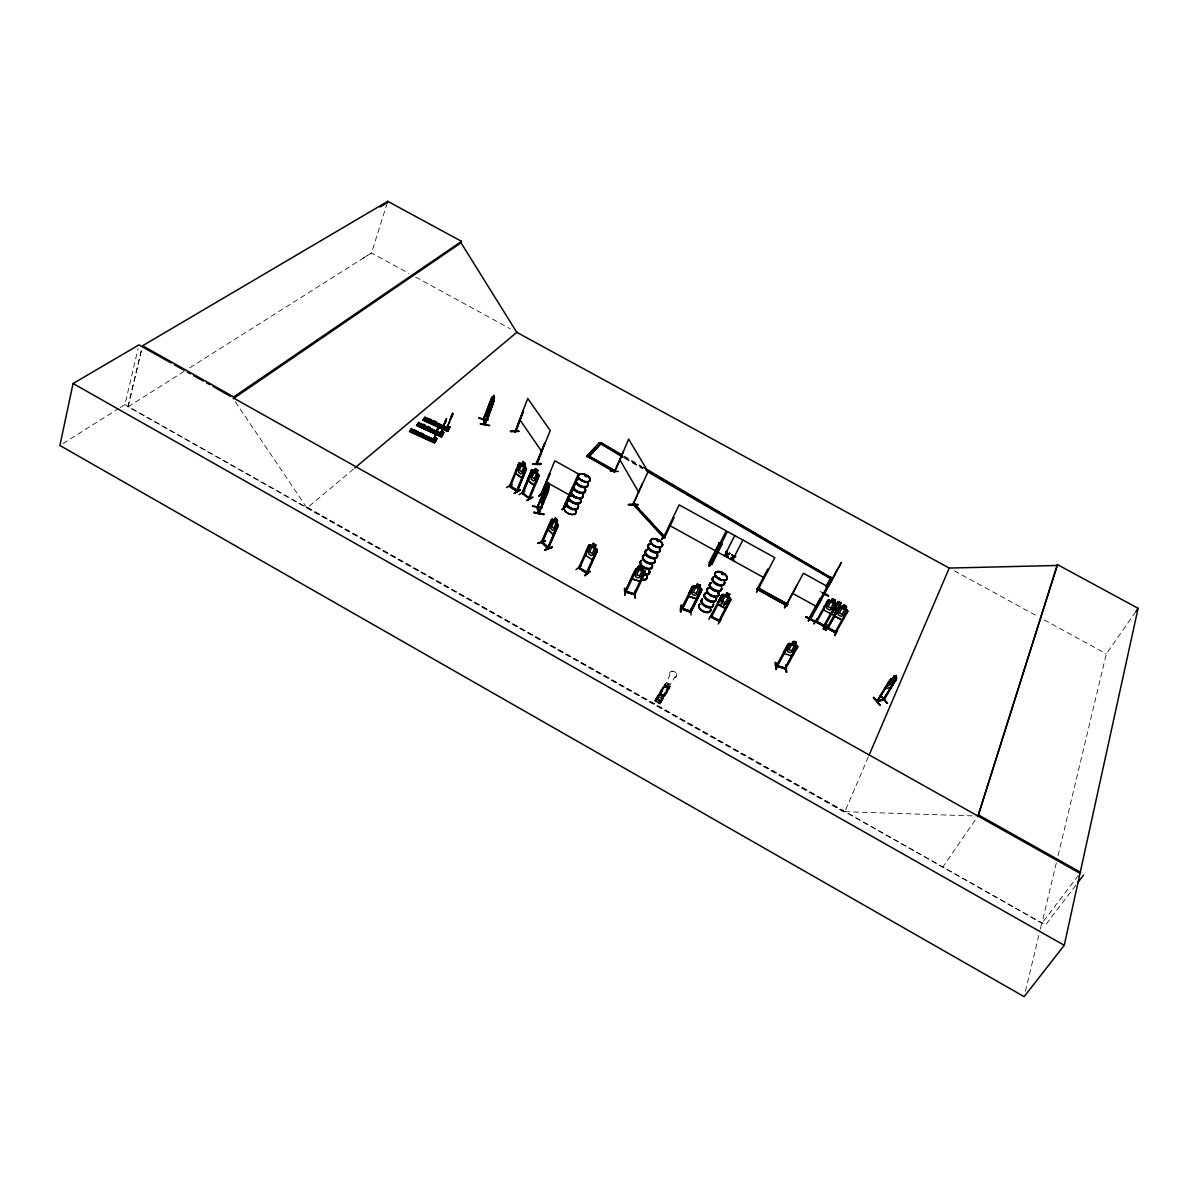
<?xml version="1.0" encoding="UTF-8"?>
<svg xmlns="http://www.w3.org/2000/svg" width="1198" height="1198" viewBox="0 0 1198 1198"><rect width="100%" height="100%" fill="white"/><g stroke="black" fill="none" stroke-linecap="round" stroke-linejoin="round"><path stroke-width="0.75" stroke-dasharray="5 3.75" d="M668.409 684.702C667.615 683.893 668.424 685.436 668.095 683.669M668.679 683.564L667.78 685.166L668.634 684.163M668.02 685.211L668.035 684.088L667.975 685.301M668.619 683.983L668.095 685.091M120.249 407.545L124.892 404.625L138.099 348.513M127.872 406.916L141.469 349.472M868.34 756.896L844.53 812.409L128.126 406.751L142.577 345.743M1056.322 862.979L1041.916 923.269L307.616 507.518M1058.059 855.701L1106.308 653.868L1135.974 611.354M1025.428 991.315L1039.894 930.801M1040.328 929.019L1041.601 923.673L1078.814 874.765M387.283 202.836L371.5 252.958L188.176 368.804M668.589 683.729L667.556 684.732M662.689 695.798C661.356 691.156 659.259 697.925 662.868 695.169M668.514 687.547L674.489 677.574A3.744 2.995 32.6 0 0 676.421 673.8A3.744 2.995 32.6 0 0 671.793 671.224A3.744 2.995 32.6 0 0 669.862 674.998L665.249 685.735L668.589 687.427M664.516 685.031L663.812 686.409L668.694 689.135L669.397 687.757L668.469 688.64L664.336 686.349C666.088 682.426 675.238 692.863 664.471 685.241M665.893 685.87L665.219 685.451L655.276 701.369L665.699 685.496L656.01 701.773L654.992 701.234L665.504 683.444L664.95 685.346M666.552 685.63L667.825 683.174L669.323 683.998L668.05 686.454L666.642 685.481M660.023 703.975L654.303 700.8L664.276 684.912L669.697 687.532L659.993 703.99L670.401 686.154L669.457 687.053L665.324 684.762M823.939 593.804L819.926 591.228M670.401 686.154L659.304 703.615L670.011 685.945M659.903 703.93L669.922 688.041M669.323 683.998L667.825 683.174M674.414 677.694L674.489 677.574A3.759 2.995 32.6 0 0 676.346 673.92A3.759 2.995 32.6 0 0 671.719 671.344A3.759 2.995 32.6 0 0 669.787 675.118L669.862 674.998M668.754 686.993L658.975 703.436L668.754 686.993L669.263 687.697M659.035 703.451L668.873 687.517M655.74 701.384L665.759 685.346M665.504 683.444L654.722 700.83L665.893 683.654M655.276 701.369L665.279 685.526M942.452 867.532L978.017 816.063M667.406 684.687L668.709 684.328M1075.759 885.322L1045.495 924.976L124.892 404.625M353.455 469.122L307.002 508.042L234.284 400.222M128.126 406.751L186.603 369.808M63 443.53L118.707 408.518M362.859 258.304L371.5 252.958L409.057 273.473M668.155 684.253L667.571 685.091M659.259 703.54C662.224 703.66 653.344 698.674 655.081 701.234M844.83 811.69L976.16 816.003M662.195 695.858L660.547 694.555L662.659 695.154M954.252 570.802L1037.633 616.341M1044.177 619.92L1106.308 653.868M415.586 277.038L510.273 328.776M624.068 456.064L641.724 466.381M623.784 456.678L643.041 467.939M624.937 457.696L642.622 468.029M624.667 458.31L642.338 468.643M658.81 703.091L659.274 703.57M656.025 698.778L660.817 701.803L656.025 698.778M656.699 697.685L661.506 700.725L656.699 697.685M657.717 696.068L662.509 699.093L657.717 696.068M658.63 694.63L663.422 697.655L658.63 694.63M659.649 693.013L664.426 696.023L659.649 693.013M668.199 687.083L658.301 703.031L668.214 687.113"/><path stroke-width="1.5" d="M590.195 571.85L589.925 571.117L584.998 575.909M625.431 591.213C649.031 598.221 619.246 589.686 626.404 591.243M626.299 591.692L626.045 592.007M624.413 588.368L624.937 595.047L624.937 588.428M624.937 595.047L624.847 588.458M708.662 565.561C711.103 558.178 715.326 560.829 709.516 566.04M708.797 565.291L709.516 566.175L712.585 561.607L711.822 560.664M709.066 565.875L712.166 561.308M718.261 623.948L721.361 618.812M888.122 684.238L888.092 685.93L892.645 683.204L896.478 675.582L894.172 676.166L892.66 678.637L894.142 676.106M785.753 665.504L786.667 672.467L785.484 665.01M786.262 672.273L785.738 665.549M586.586 476.1L585.283 475.801L586.765 476.564M586.047 475.636L584.983 476.16L586.735 476.46M582.033 480.548L581.809 480.428M582.438 480.039L581.569 480.353M756.777 591.902L759.472 587.484M642.562 570.113L644.779 570.697L645.378 572L639.837 581.24L632.2 578.978L632.289 576.013L632.304 578.919M490.851 408.952L490.91 407.155M491.539 406.616L492.198 400.372M493.801 401.105L492.573 396.688L492.872 398.036L493.876 395.31L494.474 397.197L493.366 401.585L484.561 424.317M546.168 494.939L546.258 493.022M825.781 624.173L823.745 629.354L825.901 624.113M834.781 635.015L836.983 630.418M835.021 635.614L837.492 630.642M515.769 473.569L515.934 470.35L515.769 473.569L521.744 477.927L523.526 475.935M786.622 605.23L785.858 605.499L803.454 573.243L827.354 586.436L809.534 618.363M538.935 475.935C536.419 482.315 535.356 489.458 528.288 480.608L528.468 477.388M552.038 547.576L544.955 550.211M701.818 589.79L696.218 598.895L688.685 596.23L688.865 593.235L692.384 586.421L681.198 608.928L681.572 607.925L682.65 608.314M688.985 593.265L688.805 596.17L696.218 598.835L688.7 596.17M592.097 559.571L594.133 557.564L592.126 559.706L585.567 555.258L585.837 551.964L589.057 545.015M537.872 507.173L537.528 507.188M538.98 512.415L537.767 507.473C536.165 511.142 540.807 513.238 538.396 512.984L548.22 489.832L548.939 483.213L547.726 485.969M537.018 507.368L537.827 506.694M493.831 401.045L485.025 424.961L485.235 423.613M587.559 572.734L579.757 567.987L587.469 572.674M595.9 551.769L596.664 552.293L595.9 551.769L586.211 573.168L586.436 572.27M587.215 573.498L578.619 567.987L588.982 544.91L590.374 544.776L596.918 549.073L597.338 550.661L587.035 573.647L578.574 567.882L580.042 567.582M700.321 591.123L689.928 611.759L700.321 591.123L701.204 591.438L690.887 612.328M731.02 599.569L725.209 608.434L718.126 604.541L718.411 601.411L722.005 594.657L723.457 594.253L730.525 598.131L730.975 599.629L719.519 621.852M699.183 587.799L700.486 585.163L697.266 584.01L695.963 586.646L694.001 586.99L691.605 591.782L692.189 594.403L695.184 595.466L697.805 593.983L700.216 589.206L699.033 587.784L700.336 585.208M633.188 503.984L648.058 471.742L628.665 439.112L614.544 472.192M691.186 611.324L681.737 608.284M692.294 586.346L693.882 585.852L701.369 588.577L701.938 589.85L690.692 612.313L681.377 609.003M692.489 588.547L691.62 588.023L692.489 588.547L682.276 609.063M691.396 608.674L690.887 614.948M435.488 439.217L436.087 439.456M433.287 440.594L439.636 424.631L433.287 440.594L434.575 439.157M633.023 503.16L633.472 503.25M681.662 607.97L691.276 611.579M680.404 611.684C682.695 597.188 678.981 611.279 681.093 611.489M680.868 611.908L681.677 605.23L680.958 605.484M441.972 432.089L442.541 432.927M443.56 432.223L442.721 434.53M441.568 433.002L440.31 434.425L445.926 419.42M440.505 434.515L446.225 418.956M785.903 668.214C783.956 667.825 786.801 667.406 785.484 668.993L797.688 646.77L791.549 655.815L784.046 653.629L784.331 650.814L788.089 644.045L789.722 643.461L791.803 644.12L789.781 644.554L787.176 649.271L787.655 651.742L790.635 652.581L793.346 651.008L795.981 646.306L794.843 645.018L796.251 642.487M784.061 653.704L784.45 650.828M446.42 419.03L440.31 434.425M548.534 526.416L548.085 529.786L553.371 534.757L555.093 532.84M446.465 429.783L423.358 419.33L423.029 420.094L447.543 431.34L449.235 427.132L448.007 426.802M447.723 427.581L446.495 428.989L452.634 413.295M828.567 595.96L824.284 593.085L824.014 594.493L828.642 595.855L822.876 592.696M491.15 409.926L491.09 408.144L488.529 416.784M835.246 613.196L834.856 616.221L841.73 619.995L844.021 618.078L841.715 619.875L834.871 616.161L835.35 613.241M811.166 618.018L810.477 619.186L811.151 617.973M532.646 464.21C548.025 462.802 538.98 465.962 532.751 463.746M532.766 463.791L541.107 463.596M543.652 503.025L542.305 504.942L546.797 494.46M490.566 402.783L490.491 407.5L491.539 406.392M490.162 406.107L490.626 403.546M489.907 409.461L489.338 412.411L489.817 408.293L488.589 409.731L488.529 408.937M629.264 504.687C656.534 504.478 609.063 504.403 637.71 505.002M637.561 504.747L629.13 504.388M435.263 438.453L434.664 438.947L435.758 439.426M434.949 438.812L435.039 438.483M545.165 490.701L545.03 495.762L546.138 494.16M441.882 432.238L442.092 432.867M544.641 496.346L543.652 500.749L544.281 496.481L542.754 497.2L544.401 495.508M171.134 362.979L138.938 344.889L73.078 383.525L59.9 445.476L1024.14 996.661L1064.243 945.312L1138.1 608.314L1057.46 564.602L978.017 816.063L1057.46 564.602M880.904 696.068L887.284 703.361M480.308 424.047L489.503 425.754M480.413 423.763L489.638 425.35M545.21 491.509L545.914 493.681M486.942 411.154L486.059 414.298L487.391 418.731L486.208 414.283L487.616 408.832M529.816 498.668L522.163 493.082L531.463 470.44L532.676 470.185M491.015 409.446L489.772 411.408L488.619 407.021L489.518 403.861M543.742 514.092C513.418 508.476 564.528 518.524 534.128 512.385M436.821 430.352L437.794 427.686M435.773 439.262L436.581 438.378L435.728 440.699M517.281 491.689L509.569 486.059M517.596 490.925L510.648 486.133M563.899 506.649L564.003 507.563M517.207 491.599L525.772 470.559L525.068 470.05L516.218 491.21L517.461 490.791M449.205 427.926L449.505 426.713L448.876 429.109M453.009 413.729L446.495 428.989M510.138 486.732L510.093 485.385L509.375 486.163L509.674 485.4L510.228 486.792L518.839 465.543L518.135 465.034M442.766 432.987L442.287 432.972M810.941 616.072L808.455 620.519M541.017 500.03C543.443 491.749 539.19 503.534 542.409 504.957M544.012 491.689L542.994 494.969L544.326 499.866L542.979 500.824L543.068 495.762L547.83 485.984M233.73 396.927L233.251 398.679L461.035 242.835L461.544 241.352L387.763 201.339L142.577 345.743L233.73 396.927L461.544 241.352M541.286 494.699L541.346 494.055M885.052 688.835L885.741 686.469M885.157 688.73L891.042 678.832M436.282 439.441L436.581 438.378M387.283 202.836L387.763 201.339M433.481 440.684L436.791 430.666M413.924 429.962L411.393 428.959M412.352 431.954L414.029 429.693M415.706 430.456L413.939 433.002L415.706 430.456L418.117 431.894M421.082 423.882L418.671 422.46L418.177 423.313L442.811 434.604M416.56 433.886L418.222 431.609M419.525 425.844L421.172 423.613M427.372 418.536L424.826 417.533M422.849 424.377L421.097 426.892L422.849 424.377C428.719 424.212 420.573 431.115 425.335 425.53M420.453 432.643L418.701 435.188L420.453 432.643L422.879 434.065M425.859 420.468L427.476 418.267M421.322 436.072L422.969 433.796M429.124 419.015L427.416 421.501L429.124 419.015C434.949 418.836 426.907 425.679 431.609 420.154M427.551 426.548L425.829 429.064L427.551 426.548C433.421 426.368 425.32 433.287 430.052 427.686M433.811 421.172L432.104 423.658L433.811 421.172C439.621 420.977 431.624 427.851 436.297 422.31M435.069 441.089L432.673 439.756L432.044 441.313L434.185 437.644L436.701 438.797L435.877 440.774L410.854 429.693M436.416 439.232L434.56 442.676L436.162 440.07L433.646 438.917M436.357 438.273L435.024 441.298L435.518 440.594M442.242 435.218L439.696 433.586L439.082 435.144L441.178 431.505L443.679 432.658L442.631 434.949L419.629 424.406M440.669 432.882L441.178 431.505M723.278 574.007L721.825 573.767L722.783 573.393M723.322 574.471L723.068 573.617M441.867 435.997L417.024 424.706L441.583 436.491L442.077 434.919M441.807 435.832L443.35 432.134M448.381 429.303L445.896 428.15L445.267 429.693L446.824 427.372L449.295 428.51L448.082 430.561M446.839 427.461L447.348 426.099L449.819 427.237L448.786 429.528M719.489 578.305L719.339 579.128L719.01 578.364M719.204 578.245L719.1 578.844M449.505 426.713L448.396 429.783L445.896 428.15M483.528 418.491L483.707 419.869L491.465 398.575L483.168 419.285L484.711 424.901L492.812 403.621M483.348 419.734L492.648 396.823M486.867 411.184L492.138 396.957M489.218 406.916L487.496 413.07L487.99 414.822L489.024 413.729M488.275 411.034L489.488 407.859M489.982 409.611L488.769 412.786L488.679 407.769L492.977 398.05M493.651 402.558L487.316 418.581M452.185 415.496L452.829 413.385M510.558 431.654L519.004 431.145L510.737 431.235M523.032 411.109L515.335 432.253L523.406 411.648L522.747 411.109L523.406 411.648M523.122 411.648L515.305 432.283L514.841 431.609M506.529 487.526L512.355 484.426M518.764 463.341L509.464 486.313L517.087 491.794L526.431 468.912L525.997 467.385L519.977 463.102L518.764 463.341L520.037 463.057M522.747 461.634L521.684 464.45L520.112 464.36L518.15 469.242L518.584 472.252L520.95 473.974L523.077 472.821L525.053 467.939L524.125 466.142C528.573 463.282 518.629 459.598 525.248 463.521L524.185 466.142M433.332 422.175L433.901 423.343L435.323 423.164M520.306 489.817L514.391 493.351M516.353 491.315L516.952 490.386M516.892 491.704L517.386 491.045M525.024 491.06L519.063 494.669M522.508 492.333C524.32 493.756 521.534 491.524 521.984 493.291L531.388 470.35L532.616 470.23M531.463 472.551L522.598 493.726L531.463 472.551L530.759 472.042M536.135 463.386L544.94 442.781L536.899 464.075L536.105 463.461L536.599 464.075L550.256 430.591L527.749 398.44L514.841 432.164M544.94 442.781L536.854 463.94M536.524 464.045L536.734 463.207M534.323 471.458L535.416 468.658L537.977 470.514L536.719 473.195M535.461 468.807L534.383 471.428L532.751 471.368L530.744 476.25L531.178 479.245L533.559 480.982L535.701 479.829L537.707 474.962L536.779 473.165L539.085 475.935L529.621 498.787M541.092 463.551L532.571 464.18M526.821 500.33C537.662 495.508 531.912 496.331 527.255 500.629M528.962 498.039L537.707 477.074L529.172 498.128M522.014 493.262L529.531 498.727L523.122 492.752M532.601 506.005L541.93 507.727M541.017 494.834L549.822 473.914M541.137 494.849L549.957 473.764M537.078 507.802L545.839 486.268L537.213 507.952L546.827 484.666L547.741 485.819M548.819 484.157L548.774 486.268M538.531 513.523L547.591 491.959M544.221 499.851L548.37 490.866L538.965 513.672L537.378 507.308M542.14 507.667L532.451 506.29M537.902 543.428L545.449 540.732L538.082 542.979M542.035 542.934C544.476 542.799 540.612 540.493 542.35 542.155L542.2 543.053L551.454 521.624L550.855 521.04L541.526 542.394L548.145 548.834L558.208 525.742L556.381 522.657L557.519 520.007C551.574 515.29 560.664 520.381 556.186 522.702M551.604 519.438L548.265 529.711L553.341 534.622M554.12 520.711L555.333 518.03L554.075 520.546L552.637 519.168L557.834 524.17L558.043 525.727L547.98 548.699M544.97 550.301C552.368 545.33 557.19 546.647 544.791 549.508M566.235 505.406L562.326 509.225M563.584 507.383L572.899 486.717M556.606 526.895L557.474 527.405L556.606 526.895L547.875 548.13L548.205 547.366L542.784 542.2M615.008 471.278L614.334 472.042L586.84 456.079L599.24 442.721L621.732 455.809M547.726 548.1L556.86 526.821M869.074 755.189L949.25 568.062L1056.906 565.471M544.596 549.942L552.143 547.201M599.24 442.721L623.065 457.366M600.842 443.604L588.877 456.857L601.591 442.916L622.451 455.12M600.572 444.218L601.591 442.916M658.9 541.137C656.16 538.756 658.136 543.548 658.69 540.867M610.231 471.203L618.333 471.458M654.782 545.794L654.288 545.779M657.088 540.747L657.462 540.672M657.268 541.002L657.792 540.448M614.334 472.042L623.469 451.526M654.273 545.509L654.378 545.794M575.939 569.694L581.24 565.696M949.355 568.122L516.802 332.34L461.035 242.835M578.963 567.852L579.233 567.043M589.072 547.157L588.113 546.767L589.072 547.157L579.458 568.526L579.622 567.687M594.882 547.8L595.885 549.627L593.684 554.524L591.333 555.677L588.727 553.91L588.263 550.87L590.449 545.959L592.246 546.033L593.429 543.398M596.784 549.178L594.822 547.845L596.185 545.135L593.324 543.293L592.201 545.884M584.759 575.235L589.865 571.581M586.092 573.003L586.706 572.105M586.9 573.617L597.293 550.586M642.308 483.663L633.053 504.493M634.431 504.118L665.13 537.498L663.722 537.782L633.023 504.358L634.431 504.118L639.343 509.464M438.513 428.614L439.831 424.721L438.363 426.982M445.506 422.52L446.659 418.746M451.676 417.144L452.035 416.365M449.295 427.626L449.729 426.817M635.674 569.08L624.952 591.902L634.94 570.712L635.839 570.982L625.835 592.231L626.299 591.498M637.695 567.657A6.469 3.654 25.4 0 0 637.321 569.544L635.015 574.426L635.674 576.987L638.714 577.885L641.319 576.298L643.625 571.446L642.398 570.098L643.79 567.433L640.526 566.459L639.283 569.14L635.584 569.02L637.171 568.511L644.779 570.772M635.09 594.013L633.727 594.478L643.79 573.333L644.689 573.827A6.484 3.654 25.4 0 0 649.765 571.072M634.626 594.777L635.195 593.819L634.146 593.459M662.03 539.295L665.115 535.162M634.925 591.408L635.389 598.101L635.06 591.063M664.561 537.303L663.437 537.588L679.146 504.852L726.258 530.864L709.815 563.374L720.133 543.098L719.234 542.814L720.133 543.098M663.722 537.782L665.429 536.884M673.306 517.207L674.1 517.641L664.65 537.588M434.904 442.032L434.35 442.975L409.476 431.565L410.045 430.636L434.874 442.227M434.859 442.167L409.671 431.22M441.358 436.791L441.912 435.847L417.248 424.541L416.679 425.47L441.358 436.791L416.724 425.425M411.004 429.378L436.192 440.175M447.977 430.396L423.238 419.809L447.752 431.04M432.508 422.01L424.317 418.297L424.871 417.383L449.325 428.599M846.971 613.062L846.162 612.612L835.021 632.304M827.444 627.243L836.129 631.99L835.71 632.963L847.795 611.489L847.36 610.096L840.502 606.338L838.959 606.637L840.487 606.443M681.063 611.474L681.482 605.544M682.156 609.243L692.504 588.338M697.326 584.13L696.023 586.78L693.882 586.017M719.339 542.664L709.321 562.371M711.163 564.093C713.439 565.546 711.402 561.278 711.148 564.108L727.426 531.493L774.836 557.669L757.885 589.97M722.095 544.177L721.196 543.892L722.095 544.177L711.897 564.498M689.808 611.938L690.213 610.98M724.461 555.842L734.733 535.536M842.374 607.431C842.299 602.399 849.771 606.772 845.174 609.078L846.207 610.651L843.602 615.203L841.026 616.356L838.286 614.844L837.926 612.088L840.517 607.536L842.449 607.521M827.743 628.291L839.004 608.674L827.593 628.561L828.207 627.902M732.517 560.305L742.865 540.028M825.602 630.447L828.327 625.116L825.751 630.043M838.106 608.404L838.914 608.854M708.842 619.231L712.016 614.065M835.635 606.772L834.826 606.323L835.635 606.772L824.374 626.659L824.808 625.67L816.991 621.657M836.414 605.245L834.003 602.714L835.246 600.273M825.182 630.148L827.638 625.251M828.073 625.431L825.602 630.313M721.885 594.627L710.384 616.79L711.268 617.344L721.96 596.619L721.016 596.319L721.96 596.619M720.238 605.634L726.737 592.785L729.777 594.448L723.053 607.176M823.58 626.225L824.074 625.341M823.939 606.922L823.565 609.947L830.469 613.676M835.979 603.867L829.151 600.048L831.053 601.096M823.251 629.085L826.006 623.769L823.4 629.1M832.715 611.804L830.439 613.735M710.773 616.086L719.848 620.774L719.384 621.792L718.56 621.388L729.327 600.677L730.151 601.141L729.327 600.677M835.35 600.303L832.445 598.641L835.35 600.303L833.973 602.759L834.856 604.361L832.281 608.928L829.72 610.082L826.979 608.569L826.605 605.814L829.181 601.246L831.113 601.231L832.445 598.641M719.219 620.429L718.665 621.448L718.89 620.594M827.668 602.399L826.86 601.95L827.668 602.399L816.497 622.316L816.212 620.998M817.066 618.902L813.861 623.918L816.931 619.306M827.608 600.408L829.151 600.048L827.683 600.498L815.763 621.987L816.302 620.998M839.858 605.589L842.179 608.075M758.199 588.967L756.926 589.476L767.633 569.364L768.442 569.799L767.633 569.364M757.615 589.491L786.936 605.754L757.615 589.491L758.499 587.963L787.805 604.226L758.169 588.577M758.499 587.963L757.675 589.925L757.016 589.266L757.825 589.686M836.938 603.912L835.036 604.106M838.3 601.516L841.251 603.133L839.708 605.619L840.711 607.251M821.708 598.925L810.522 619.111M835.081 574.531L810.327 618.527M829.42 612.762L834.916 615.802M833.523 603.163C836.444 602.429 841.535 605.185 842.284 608.09M805.715 616.88L814.91 621.163M808.321 620.908L811.091 615.727L808.485 620.998M820.166 598.401L809.024 618.393M787.071 602.834L784.75 607.371M786.277 605.724L796.805 585.478M827.968 587.005L841.46 562.371L823.835 593.864M816.811 606.982L832.266 578.844L645.827 469.901M825.647 586.96L830.618 577.93L831.936 579.443M797.703 646.845L797.179 645.572L789.722 643.461L788.194 644.18L776.034 666.313L776.618 665.624C803.783 673.456 755.668 659.214 785.648 668.739M788.269 646.171L787.356 645.692L788.269 646.171L776.888 666.582L777.457 665.594M788.239 645.947L776.903 666.268M776.604 669.188L775.72 662.269L775.915 669.427M791.803 644.12L793.211 641.514C800.129 640.645 791.893 645.977 797.194 645.647M791.863 644.239L793.211 641.514M643.326 467.325L830.828 577.706L647.863 470.754M449.115 429.049L424.661 417.832M796.056 648.388L784.72 668.769L796.026 648.148L796.94 648.627L796.026 648.148M418.506 422.879L443.125 434.155M447.543 431.34L423.059 420.049M785.514 668.664L786.068 667.99M814.925 621.133L814.55 621.807L805.73 616.85M435.847 440.819L412.471 430.486M823.49 626.165L834.826 606.323M832.625 611.744L836.504 604.93L839.244 606.443L826.83 628.066L835.515 632.888M838.33 601.456L836.968 604.106L835.036 602.864M842.434 607.566L843.856 605.065M834.721 632.424L835.335 631.586M784.555 607.671L787.475 602.594L784.525 607.79M441.673 436.357L416.859 425.155L418.671 422.46M487.286 418.716L488.514 416.709M786.936 605.754L787.805 604.226M757.181 588.922L758.274 589.251M756.522 592.246L759.577 587.14M873.926 697.401L873.297 697.895L880.051 705.113L873.926 697.401L880.051 705.023M883.585 699.108L884.543 699.243L876.831 701.309L889.815 679.985M889.141 681.707L877.026 701.609L890.923 679.64L892.585 678.562M889.56 681.318L877.041 701.564L884.109 699.961L883.166 699.737M884.453 699.243L883.974 699.991L895.894 679.88L883.076 699.842L896.778 678.397L896.493 677.604L891.027 678.907M883.36 700.126L896.404 677.694M725.209 608.434L727.396 606.308M729.777 594.448L726.707 592.83M718.126 604.541L725.209 608.255M548.399 548.744L541.796 542.32L542.724 542.11M542.694 542.424L548.744 547.98L548.205 547.366M711.732 616.626L710.714 616.671M452.41 413.595L450.193 419.24M541.451 542.365L551.469 519.348L552.712 519.258M478.811 418.267L488.005 419.869M732.966 560.2L732.622 557.969L732.966 560.2C734.614 561.997 731.214 555.483 735.632 556.561L734.913 556.172C732.487 560.02 731.873 552.937 732.517 555.183M733.011 558.013L735.632 556.561M732.832 557.384L734.913 556.172M732.622 557.969L730.51 559.196L732.457 558.223M709.366 562.82L710.129 563.27M709.59 562.296L710.504 562.551M729.208 553.012L729.747 553.656L727.126 554.21L726.288 551.394L726.587 554.419L724.101 555.647L726.752 554.18L726.288 551.394M727.261 557.04L726.916 554.809L727.261 557.04C728.863 558.792 726.228 550.84 727.92 557.414M727.126 554.21L726.961 551.769M831.172 577.107L830.274 578.529L647.16 471.458M1135.974 611.354L1138.1 608.314M441.583 436.282L443.155 433.931L440.654 432.778M449.819 427.237L447.348 426.099M443.679 432.658L441.059 431.684M436.701 438.797L434.185 437.644M424.991 417.129L423.268 419.599L447.842 430.906M411.498 428.525L409.716 431.07L434.664 442.526L411.498 431.849M661.401 539.414L664.71 535.012M661.431 539.429L665.309 534.877M665.13 535.296L661.76 539.609M1078.005 882.387L1083.606 875.034M890.458 687.427L892.75 684.986L890.473 687.502L884.978 688.745M566.175 504.912L562.236 509.644M562.147 509.659L566.07 505.256M518.824 431.445L510.333 431.325M536.12 482.839L534.263 484.831L528.288 480.608M563.569 507.323L578.394 473.884L554.794 460.811L540.927 494.43M586.571 456.708L595.466 447.124M488.664 412.501L489.697 411.393M791.519 655.71L793.915 653.524M434.799 423.313L433.376 422.654L434.14 421.981M537.902 543.263L545.27 541.167M354.893 467.924L517.192 332.011M585.493 475.846L586.676 476.564M380.051 207.014L385.846 203.675M877.655 701.474L877.265 700.501L883.615 699.587M514.481 492.962L520.261 489.742M514.256 493.321L520.217 490.192M538.216 477.688L537.513 477.178M534.278 471.308L532.616 470.11L538.651 474.408M539.025 475.965L538.591 474.438M510.737 485.924L516.742 490.296M531.388 470.35L532.676 470.08M726.916 554.809L724.266 555.393M634.7 594.792L625.146 592.007M634.221 593.519L634.805 594.822L644.689 573.827M727.291 554.854L729.911 553.401M835.725 608.09C830.214 608.884 832.67 612.193 836.009 608.928L836.728 612.507M489.563 404.295L489.832 405.328M420.004 433.781L421.711 434.155M421.861 434.724L419.989 434.17M681.333 608.704L690.812 612.073M545.839 491.105L545.36 489.697M544.925 489.892L546.647 494.489M836.084 632.259L827.234 627.393M824.883 626L816.018 621.148M556.306 522.687L557.01 524.619L554.899 529.546L552.892 530.594L550.825 528.603L550.616 525.428L552.712 520.501L554.195 520.681M551.454 521.624L550.586 521.115M719.863 621.118L711.777 616.656M711.103 563.809L712.076 564.303M880.815 696.158L887.553 703.346L881.054 695.739M663.557 537.438L664.516 537.962L663.602 537.707M896.119 680.135L895.265 680.03M894.097 676.091L896.404 675.492M637.306 569.574L639.358 569.185L640.526 566.459M483.228 419.18L484.756 423.718M634.715 503.489L633.308 503.729L664.021 537.153M421.666 434.799L420.348 434.5M427.297 427.581L429.049 428L428.18 428.899M827.039 627.947L835.8 632.784M824.344 626.659L815.778 621.957M710.878 615.877L710.534 616.955L719.444 621.537M709.62 562.057L710.414 562.491M776.319 669.532L775.001 662.539M515.23 430.951L515.305 431.535M725.479 595.481L723.517 595.496L721.076 600.243L721.54 603.103L724.371 604.646L726.931 603.448L729.387 598.715L728.309 597.023M615.203 471.398L614.784 471.368M428.54 428.704L427.027 428.27L428.165 427.416M722.858 574.531L721.51 573.782L722.529 573.498M529.845 497.964L529.202 497.529M785.484 668.948L776.199 666.358M625.146 591.707L634.626 594.448M489.203 414.448L488.065 416.41L486.942 412.022M546.947 488.335L547.396 490.401M491.824 407.59L492.108 406.092M533.949 512.819L543.592 514.511M490.776 401.719L492.064 406.152M490.087 404.055L490.311 405.388M478.721 418.072L487.915 419.674M488.619 407.021L489.877 411.423M547.501 484.501L548.504 490.925L549.358 485.265M493.396 399.758L493.696 401.075M635.359 591.557L634.97 597.907M632.2 578.978L639.837 581.24M699.033 587.844L701.279 588.637M700.306 591.333L701.189 591.647M434.335 422.25L435.218 422.834M427.986 428.614L427.102 428.045M664.546 537.333L664.111 536.749M758.079 589.176L757.406 588.802M815.898 621.717L824.553 626.539M691.291 611.354L690.392 611.294M435.728 423.538L445.551 427.986M722.738 573.513L721.615 573.722M722.364 574.561L721.585 573.962M484.95 424.122L483.633 419.36M835.635 604.286L836.683 607.865L840.247 606.832M725.045 596.319L727.875 597.877M722.589 601.082L725.419 602.624M711.372 563.27L712.136 563.689M709.261 562.79L710.07 563.18M613.376 470.38L587.529 455.33L615.293 470.664L614.619 471.428L586.84 456.079M822.322 592.98L823.999 593.909M838.36 601.651L841.101 603.163M833.928 609.483L836.653 610.995M835.545 612.957L832.82 611.444L832.46 608.674M829.57 612.657L834.916 615.697M730.675 558.942C728.294 558.193 735.377 557.834 732.008 554.554M669.383 525.353L716.045 551.185M717.213 551.829L764.189 577.84M792.537 593.309L816.212 606.413M545.974 481.94L569.364 494.939M978.706 815.074L1080.671 872.324M174.354 364.776L184.013 370.212M187.232 372.009L190.452 373.821M193.672 375.633L203.331 381.054M206.55 382.866L209.77 384.663M212.989 386.475L230.69 396.418M233.909 398.23L1079.937 873.297M73.078 383.525L1064.243 945.312M601.321 443.545L620.579 454.791M590.329 544.805L592.201 546.078M535.401 468.837L537.857 470.544M515.859 473.524L521.729 477.792M641.799 512.13L652.85 524.155M655.306 526.821L665.13 537.498M421.876 434.335L420.273 433.481L420.064 434.56M519.528 419.225L541.691 451.496M619.666 459.433L638.699 492.198M484.92 424.392L483.558 419.3M435.308 422.999L433.287 422.475M797.104 645.722L797.583 646.845M847.271 610.156L847.765 611.549M492.318 402.363L492.004 401.24L492.004 403.217M490.776 403.921L491.27 405.673M545.375 491.959L545.884 493.89M490.821 403.711L491.285 405.448M548.819 483.348L549.148 485.4M733.176 557.759L733.625 560.574M732.682 554.929L733.011 557.13M836.938 608.734L837.297 612.433M657.103 555.707A6.514 3.624 25.4 0 1 651.203 558.358A6.514 3.624 25.4 0 1 645.033 552.143M645.423 551.275A6.514 3.624 25.4 0 1 647.294 550.241M656.893 554.27A6.619 3.669 25.4 0 1 654.198 558.463A6.619 3.669 25.4 0 1 646.096 554.704A6.619 3.669 25.4 0 1 647.399 549.852M654.812 560.529A6.514 3.639 25.4 0 1 650.724 563.554A6.514 3.639 25.4 0 1 643.431 559.496A6.514 3.639 25.4 0 1 645.003 555.063M654.497 559.092A6.499 3.624 25.4 0 1 651.847 563.24A6.499 3.624 25.4 0 1 643.88 559.541A6.499 3.624 25.4 0 1 645.168 554.764M654.902 560.32A6.514 3.639 25.4 0 1 650.828 563.36A6.514 3.639 25.4 0 1 643.536 559.301A6.514 3.639 25.4 0 1 645.093 554.869M660.113 549.597A6.634 3.654 25.4 0 1 655.98 552.637A6.634 3.654 25.4 0 1 648.552 548.519A6.634 3.654 25.4 0 1 650.14 544.057M657.118 553.626A6.529 3.624 25.4 0 1 654.467 557.774A6.529 3.624 25.4 0 1 646.456 554.06A6.529 3.624 25.4 0 1 647.744 549.283M659.409 548.819A6.544 3.609 25.4 0 1 657.223 552.907A6.544 3.609 25.4 0 1 649.406 549.957A6.544 3.609 25.4 0 1 648.927 544.835M657.043 553.97A6.619 3.669 25.4 0 1 654.348 558.163A6.619 3.669 25.4 0 1 646.231 554.404A6.619 3.669 25.4 0 1 647.534 549.553M660.248 549.298A6.634 3.654 25.4 0 1 656.13 552.338A6.634 3.654 25.4 0 1 648.702 548.22A6.634 3.654 25.4 0 1 650.274 543.757M660.323 548.954A6.544 3.609 25.4 0 1 652.835 550.975A6.544 3.609 25.4 0 1 649.376 543.862M648.867 570.922A6.469 3.654 25.4 0 1 648.178 574.591A6.469 3.654 25.4 0 1 642.622 574.471M638.474 566.998A6.469 3.654 25.4 0 1 639.567 566.609M649.106 570.592A6.559 3.699 25.4 0 1 644.374 574.666M637.396 569.2A6.559 3.699 25.4 0 1 639.672 566.22M647.04 576.792A6.469 3.669 25.4 0 1 641.933 579.712A6.439 3.654 25.4 0 0 647.01 576.777M654.782 560.574A6.514 3.639 25.4 0 1 647.294 562.656A6.514 3.639 25.4 0 1 643.88 555.513M642.038 579.518A6.469 3.669 25.4 0 0 647.145 576.597A6.439 3.654 25.4 0 1 642.083 579.368M654.542 561.053A6.499 3.624 25.4 0 1 647.07 563.12A6.499 3.624 25.4 0 1 643.67 556.007M652.266 566.01A6.589 3.699 25.4 0 1 644.689 568.137A6.589 3.699 25.4 0 1 641.259 560.904M638.205 569.709A6.484 3.654 25.4 0 1 638.923 566.04M652.026 566.325A6.484 3.639 25.4 0 1 644.554 568.421A6.484 3.639 25.4 0 1 641.17 561.278M649.241 570.293A6.574 3.699 25.4 0 1 644.524 574.366M637.965 570.038A6.574 3.699 25.4 0 1 638.699 566.325M652.416 565.726A6.589 3.699 25.4 0 1 644.838 567.837A6.589 3.699 25.4 0 1 641.394 560.604M652.491 565.366A6.499 3.639 25.4 0 1 645.018 567.463A6.499 3.639 25.4 0 1 641.619 560.32M585.193 490.671A6.364 3.444 23.4 0 1 577.571 492.393A6.364 3.444 23.4 0 1 574.546 485.729M585.418 490.356A6.454 3.489 23.4 0 1 578.469 492.423A6.454 3.489 23.4 0 1 573.797 485.924M582.842 494.145A6.334 3.444 23.4 0 1 579.952 497.919A6.334 3.444 23.4 0 1 572.18 494.31A6.334 3.444 23.4 0 1 573.737 489.922M582.797 494.265A6.364 3.459 23.4 0 1 577.107 497.634A6.364 3.459 23.4 0 1 571.731 490.94M572.539 490.356A6.364 3.459 23.4 0 1 573.662 490.027M571.671 491.15A6.334 3.444 23.4 0 0 577.032 497.814A6.334 3.444 23.4 0 0 582.692 494.46A6.364 3.459 23.4 0 1 579.817 498.263A6.364 3.459 23.4 0 1 572.015 494.639A6.364 3.459 23.4 0 1 573.587 490.222A6.334 3.444 23.4 0 0 572.479 490.566M587.544 483.513A6.469 3.474 23.4 0 1 584.609 487.316A6.469 3.474 23.4 0 1 576.687 483.633A6.469 3.474 23.4 0 1 578.26 479.2M585.223 488.664A6.364 3.429 23.4 0 1 579.547 492.004A6.364 3.429 23.4 0 1 574.141 485.34M574.95 484.756A6.364 3.429 23.4 0 1 576.088 484.426M587.709 484.876A6.379 3.429 23.4 0 1 583.456 487.556A6.379 3.429 23.4 0 1 576.358 483.618A6.379 3.429 23.4 0 1 578.155 479.589M585.163 489.009A6.454 3.489 23.4 0 1 579.398 492.393A6.454 3.489 23.4 0 1 573.932 485.624M587.679 483.213A6.469 3.474 23.4 0 1 584.744 487.017A6.469 3.474 23.4 0 1 576.807 483.333A6.469 3.474 23.4 0 1 578.379 478.901M587.739 482.869A6.379 3.429 23.4 0 1 584.849 486.628A6.379 3.429 23.4 0 1 577.032 482.989A6.379 3.429 23.4 0 1 578.574 478.616M578.08 507.039A6.319 3.474 23.3 0 1 570.488 508.821A6.319 3.474 23.3 0 1 567.493 502.127M577.915 505.676A6.409 3.519 23.3 0 1 575.429 509.509A6.409 3.519 23.3 0 1 567.732 506.589A6.409 3.519 23.3 0 1 567.582 501.752M575.639 510.767A6.319 3.489 23.3 0 1 572.719 514.601A6.319 3.489 23.3 0 1 564.977 511.007A6.319 3.489 23.3 0 1 566.564 506.559M575.729 510.573A6.319 3.489 23.3 0 1 573.273 514.376A6.319 3.489 23.3 0 1 565.681 511.501A6.319 3.489 23.3 0 1 565.516 506.694M582.842 496.032A6.334 3.444 23.4 0 1 575.25 497.769A6.334 3.444 23.4 0 1 572.24 491.105M583.007 495.732A6.364 3.459 23.4 0 1 575.384 497.469A6.364 3.459 23.4 0 1 572.359 490.791M580.401 499.955A6.424 3.504 23.4 0 1 577.466 503.804A6.424 3.504 23.4 0 1 569.589 500.15A6.424 3.504 23.4 0 1 571.176 495.673M578.11 505.047A6.319 3.474 23.4 0 1 572.434 508.446A6.319 3.474 23.4 0 1 567.103 501.752M580.551 501.318A6.334 3.459 23.4 0 1 576.313 504.044A6.334 3.459 23.4 0 1 569.26 500.12A6.334 3.459 23.4 0 1 571.087 496.062M578.05 505.376A6.409 3.519 23.3 0 1 572.285 508.821A6.409 3.519 23.3 0 1 566.879 502.052M567.702 501.453A6.409 3.519 23.3 0 1 568.84 501.108M580.536 499.656A6.424 3.504 23.4 0 1 577.586 503.504A6.424 3.504 23.4 0 1 569.709 499.851A6.424 3.504 23.4 0 1 571.311 495.373M580.596 499.326A6.334 3.459 23.4 0 1 578.155 503.1A6.334 3.459 23.4 0 1 570.548 500.195A6.334 3.459 23.4 0 1 570.368 495.433M721.256 588.488A6.544 3.639 27 0 1 717.437 591.632A6.544 3.639 27 0 1 710.085 587.544A6.544 3.639 27 0 1 711.387 582.992M721.6 589.236A6.634 3.684 27 0 1 712.69 589.566A6.634 3.684 27 0 1 711.507 582.602M718.231 592.336A6.544 3.654 27 0 1 715.835 596.649A6.544 3.654 27 0 1 707.838 592.935A6.544 3.654 27 0 1 708.842 588.008A6.544 3.654 27 0 0 707.838 592.935A6.544 3.654 27 0 0 715.835 596.679A6.544 3.654 27 0 0 718.216 592.351M718.441 591.932A6.544 3.654 27 0 1 716.045 596.245A6.544 3.654 27 0 1 708.033 592.531A6.544 3.654 27 0 1 709.066 587.574M724.446 582.453A6.649 3.669 27 0 1 717.123 584.669A6.649 3.669 27 0 1 713.334 577.301M721.75 587.529A6.544 3.624 27 0 1 714.532 589.73A6.544 3.624 27 0 1 710.818 582.453M724.191 582.767A6.559 3.624 27 0 1 716.973 584.953A6.559 3.624 27 0 1 713.229 577.676M721.75 588.937A6.634 3.684 27 0 1 713.574 589.716A6.634 3.684 27 0 1 710.579 582.722M724.595 582.168A6.649 3.669 27 0 1 720.717 585.343A6.649 3.669 27 0 1 713.244 581.195A6.649 3.669 27 0 1 714.547 576.582M724.685 581.809A6.559 3.624 27 0 1 720.852 584.938A6.559 3.624 27 0 1 713.484 580.85A6.559 3.624 27 0 1 714.772 576.313M713.005 604.616A6.499 3.669 27.1 0 1 705.802 606.877A6.499 3.669 27.1 0 1 702.148 599.584M713.259 604.301A6.589 3.714 27.1 0 1 705.951 606.607A6.589 3.714 27.1 0 1 702.253 599.195M710.743 608.988A6.469 3.669 27.1 0 1 703.57 611.265A6.469 3.669 27.1 0 1 699.932 603.972M715.64 597.517A6.604 3.699 27 0 1 713.214 601.905A6.604 3.699 27 0 1 705.128 598.146A6.604 3.699 27 0 1 706.176 593.13M713.484 603.672A6.499 3.669 27.1 0 1 706.281 605.933A6.499 3.669 27.1 0 1 702.627 598.626M715.895 598.985A6.514 3.654 27 0 1 708.692 601.231A6.514 3.654 27 0 1 705.008 593.923M713.394 604.017A6.589 3.714 27.1 0 1 706.101 606.308A6.589 3.714 27.1 0 1 702.387 598.91M715.79 597.233A6.604 3.699 27 0 1 713.364 601.606A6.604 3.699 27 0 1 705.278 597.862A6.604 3.699 27 0 1 706.326 592.83M715.88 596.904A6.514 3.654 27 0 1 713.499 601.216A6.514 3.654 27 0 1 705.517 597.517A6.514 3.654 27 0 1 706.55 592.561M492.648 398.919L488.949 408.698L489.443 410.45L493.112 400.656L492.648 398.919M493.876 396.224L493.861 398.2L493.876 396.224M521.385 465.288L519.423 470.17L521.804 471.892L523.781 467.01L521.385 465.288M523.047 462.533L522.702 463.401L524.23 464.524L524.589 463.641L523.047 462.533M534.023 472.297L532.032 477.163L534.428 478.901L536.419 474.034L534.023 472.297M535.716 469.556L535.356 470.425L536.899 471.548L537.258 470.679L535.716 469.556M538.875 496.212L542.874 491.944L538.92 496.197M547.456 486.867L543.338 496.811L543.847 498.757L547.95 488.799L547.456 486.867M546.737 489.263L546.707 491.375L546.737 489.263M553.82 521.564L551.724 526.491L553.79 528.483L555.902 523.556L553.82 521.564M555.513 518.839L556.471 520.995L555.513 518.839M591.857 546.902L589.671 551.814L592.276 553.581L594.478 548.684L591.857 546.902M593.699 544.147L593.309 545.03L595.002 546.168L595.391 545.285L593.699 544.147M638.938 570.053L636.647 574.92L639.687 575.819L641.993 570.967L638.938 570.053M640.93 567.178L640.511 568.047L642.472 568.631L642.892 567.747L640.93 567.178M695.604 587.559L693.208 592.351L696.203 593.414L698.614 588.637L695.604 587.559M697.64 584.759L697.221 585.612L699.153 586.301L699.572 585.448L697.64 584.759M727.081 593.624L726.647 594.478L728.459 595.481L728.893 594.627L727.081 593.624M814.715 621.507L805.835 616.656L814.715 621.507M791.384 645.003L788.763 649.72L791.758 650.559L794.379 645.857L791.384 645.003M793.57 642.203L793.091 643.056L795.023 643.596L795.487 642.757L793.57 642.203M830.648 602.055L828.073 606.622L830.813 608.12L833.389 603.552L830.648 602.055M832.745 599.449L832.296 600.273L834.063 601.246L834.512 600.423L832.745 599.449M838.615 602.324L838.151 603.148L839.918 604.121L840.382 603.313L838.615 602.324M841.984 608.329L839.394 612.897L842.134 614.394L844.74 609.842L841.984 608.329M844.111 605.739L843.647 606.562L845.414 607.536L845.878 606.712L844.111 605.739M892.091 679.371L889.29 683.968L891.477 683.474L894.277 678.892L892.091 679.371M894.232 676.406L893.738 677.229L895.64 676.091L894.232 676.406M651.832 543.757A6.559 3.609 25.4 0 0 662.329 545.974A6.559 3.609 25.4 0 0 655.65 538.696A6.559 3.609 25.4 0 0 651.832 543.757M651.622 544.236A6.544 3.594 25.4 0 0 662.075 546.438A6.544 3.594 25.4 0 0 655.426 539.19A6.544 3.594 25.4 0 0 651.622 544.236M651.757 543.922A6.559 3.609 25.4 0 0 662.239 546.138A6.559 3.609 25.4 0 0 655.576 538.875A6.559 3.609 25.4 0 0 651.757 543.922M579.428 478.466A6.409 3.414 23.4 0 0 589.805 480.772A6.409 3.414 23.4 0 0 583.546 473.884A6.409 3.414 23.4 0 0 579.428 478.466M579.248 478.945A6.379 3.414 23.4 0 0 589.581 481.237A6.379 3.414 23.4 0 0 583.336 474.378A6.379 3.414 23.4 0 0 579.248 478.945M579.353 478.631A6.409 3.414 23.4 0 0 589.73 480.937A6.409 3.414 23.4 0 0 583.471 474.064A6.409 3.414 23.4 0 0 579.353 478.631M716.554 576.807A6.589 3.609 27 0 0 726.916 578.948A6.589 3.609 27 0 0 720.013 571.551A6.589 3.609 27 0 0 716.554 576.807M716.329 577.271A6.559 3.609 27 0 0 726.647 579.413A6.559 3.609 27 0 0 719.773 572.045A6.559 3.609 27 0 0 716.329 577.271M716.464 577.002A6.589 3.609 27 0 0 726.827 579.143A6.589 3.609 27 0 0 719.923 571.745A6.589 3.609 27 0 0 716.464 577.002M703.406 611.594A6.499 3.684 27.1 0 0 710.609 609.318A6.484 3.669 27.1 0 1 703.406 611.609A6.484 3.669 27.1 0 1 699.767 604.301A6.499 3.684 27.1 0 0 703.406 611.594M715.67 596.933A6.514 3.639 27 0 0 718.051 592.636A6.499 3.624 27 0 1 715.67 596.918A6.514 3.639 27 0 1 707.704 593.235A6.514 3.639 27 0 1 708.722 588.293A6.499 3.624 27 0 0 707.719 593.22A6.499 3.624 27 0 0 715.67 596.918"/></g></svg>
